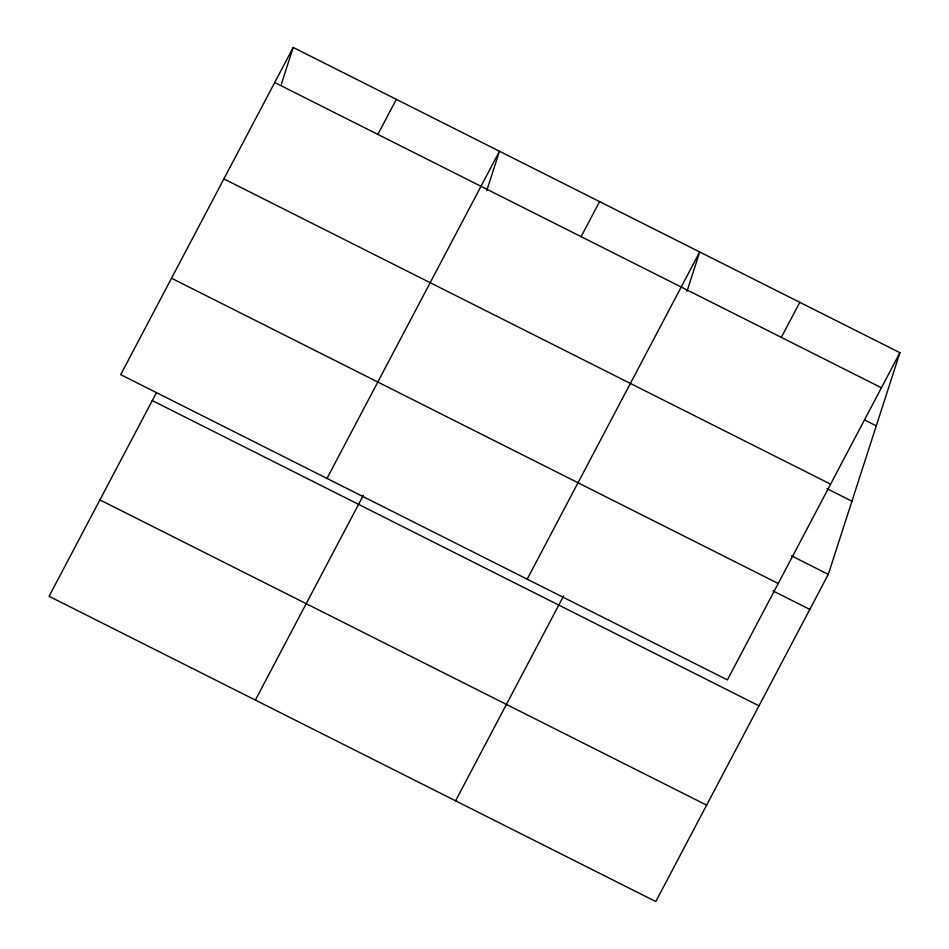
<?xml version="1.0" encoding="UTF-8"?>
<svg xmlns="http://www.w3.org/2000/svg" width="949" height="949" viewBox="0 0 949 949"><rect width="100%" height="100%" fill="white"/><g stroke="black" fill="none" stroke-linecap="round" stroke-linejoin="round"><path stroke-width="1.42" d="M281.39 84.022L293.205 47.45L899.913 352.708L828.299 574.359L655.795 901.55L49.087 596.292L156.407 392.756M486.766 190.619L499.482 151.235L326.978 478.426M686.981 291.355L699.698 251.971L527.193 579.163M293.205 47.45L120.701 374.641L727.409 679.899L899.913 352.708M377.856 134.402L396.35 99.348M255.364 700.089L363.372 495.236M581.108 236.669L599.59 201.603M455.579 800.814L563.587 595.972M781.324 337.393L799.805 302.34M274.724 82.516L881.431 387.761M864.432 419.885L876.283 425.852M223.893 178.91L830.6 484.168M826.911 488.616L851.941 501.214M791.419 555.806L828.299 574.359M171.52 278.235L778.227 583.493M772.937 590.859L809.817 609.424M152.279 400.573L758.986 705.819M99.918 499.898L706.625 805.143"/></g></svg>
